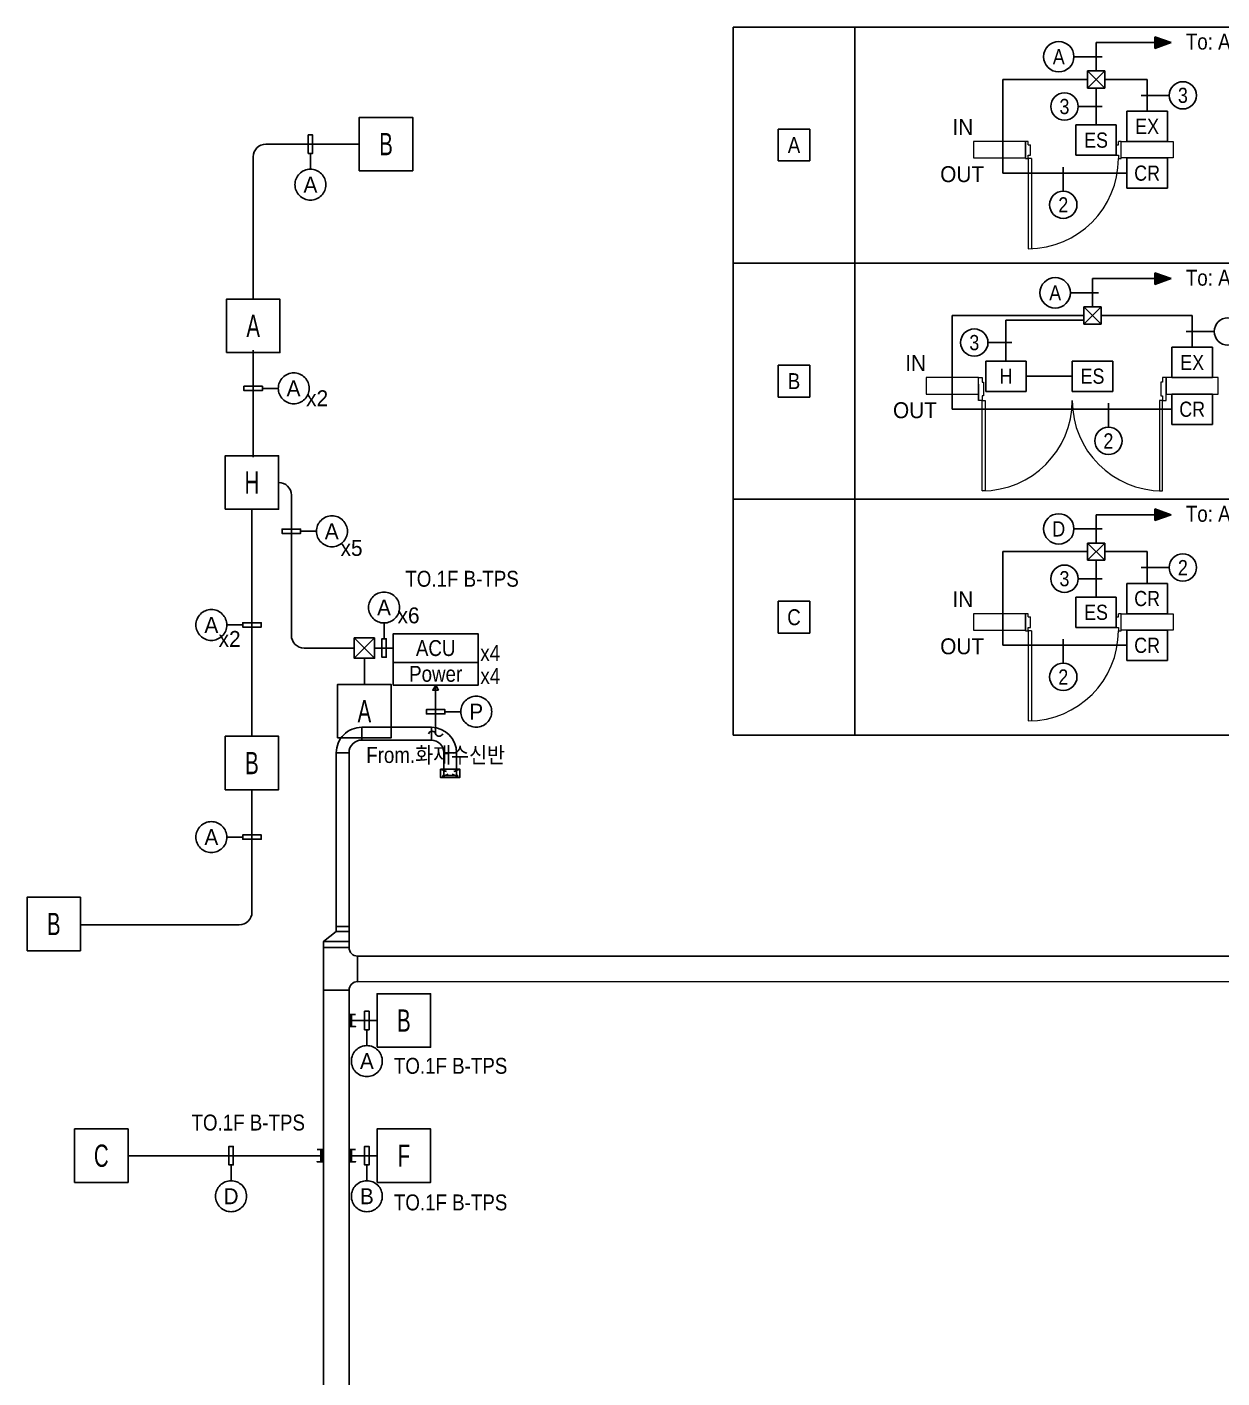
# Model space of a CAD drawing. Header units: millimetres. Extents: x 88230 to 502050, y -351975 to 882900.
# Drawn here: x 268020 to 296179, y -313789 to -281951 of the extents above; entities that cross this region are included whole.
import ezdxf
from ezdxf.enums import TextEntityAlignment as Align

# ---------------------------------------------------------------- set-up
doc = ezdxf.new("R2010")
doc.units = ezdxf.units.MM
doc.header["$LTSCALE"] = 150
doc.set_wipeout_variables(frame=1)
doc.linetypes.add('D1', pattern=[3, 1, -1, 1])
for name, color, linetype in [('------16 CCTV', 3, 'Continuous'), ('-----20 General Symbol', 3, 'Continuous'), ('-----27 Communication Cable Tray', 2, 'Continuous'), ('-----29 Indicator', 1, 'Continuous'), ('-----30 Text', 2, 'Continuous'), ('4', 4, 'Continuous'), ('6', 6, 'Continuous')]:
    doc.layers.add(name, color=color, linetype=linetype)
doc.layers.add('-----31 Base Plan', color=8, linetype='Continuous', lineweight=0)
doc.styles.add('ELEC', font='')
doc.styles.get('ELEC').set_extended_font_data('Dotum')

# ---------------------------------------------------------------- blocks, each defined once
blk = doc.blocks.new('A$396929284792')
at = {"layer": '4', "ltscale": 0.05}
h = blk.add_hatch(color=256, dxfattribs=at)
h.dxf.hatch_style = 1
h.paths.add_polyline_path([(9938, 16187), (10316, 16325), (9938, 16462)])
at = {"layer": '4'}
h = blk.add_hatch(color=256, dxfattribs=at)
h.dxf.hatch_style = 1
h.paths.add_polyline_path([(9938, 10624), (10316, 10761), (9938, 10899)])
h = blk.add_hatch(color=256, dxfattribs=at)
h.dxf.hatch_style = 1
h.paths.add_polyline_path([(9938, 5060), (10316, 5197), (9938, 5335)])
at = {"layer": '-----20 General Symbol'}
for p, q in [((8346, 15657), (8752, 15657)), ((8346, 15252), (8346, 15657)), ((8752, 15252), (8346, 15657)), ((8346, 15252), (8752, 15657)), ((8752, 15657), (8752, 15252)), ((8752, 15252), (8346, 15252)), ((8262, 10093), (8668, 10093)), ((8262, 9688), (8262, 10093)), ((8668, 9688), (8262, 10093)), ((8262, 9688), (8668, 10093)), ((8668, 10093), (8668, 9688)), ((8668, 9688), (8262, 9688)), ((8346, 4530), (8752, 4530)), ((8346, 4124), (8346, 4530)), ((8752, 4124), (8346, 4530)), ((8346, 4124), (8752, 4530)), ((8752, 4530), (8752, 4124)), ((8752, 4124), (8346, 4124))]:
    blk.add_line(p, q, dxfattribs=at)
at = {"layer": '-----20 General Symbol', "color": 1}
for p, q in [((9275, 14707), (10229, 14707)), ((9275, 13992), (9275, 14707)), ((10229, 14707), (10229, 13992)), ((8072, 14384), (9026, 14384)), ((8072, 13668), (8072, 14384)), ((9026, 14384), (9026, 13668)), ((1806, 14284), (1056, 14284)), ((1056, 14284), (1056, 13534)), ((1806, 13534), (1806, 14284)), ((10229, 13992), (9275, 13992)), ((1056, 13534), (1806, 13534)), ((9026, 13668), (8072, 13668)), ((9275, 13605), (10229, 13605)), ((9275, 12890), (9275, 13605)), ((10229, 13605), (10229, 12890)), ((10229, 12890), (9275, 12890)), ((10337, 9143), (11291, 9143)), ((10337, 8428), (10337, 9143)), ((11291, 9143), (11291, 8428)), ((1806, 8721), (1056, 8721)), ((1056, 8721), (1056, 7971)), ((1806, 7971), (1806, 8721)), ((5948, 8820), (6901, 8820)), ((5948, 8105), (5948, 8820)), ((6901, 8820), (6901, 8105)), ((7988, 8820), (8942, 8820)), ((7988, 8105), (7988, 8820)), ((8942, 8820), (8942, 8105)), ((11291, 8428), (10337, 8428)), ((1056, 7971), (1806, 7971)), ((6901, 8105), (5948, 8105)), ((8942, 8105), (7988, 8105)), ((10337, 8042), (11291, 8042)), ((10337, 7326), (10337, 8042)), ((11291, 8042), (11291, 7326)), ((11291, 7326), (10337, 7326)), ((9275, 3580), (10229, 3580)), ((9275, 2864), (9275, 3580)), ((10229, 3580), (10229, 2864)), ((8072, 3256), (9026, 3256)), ((8072, 2541), (8072, 3256)), ((9026, 3256), (9026, 2541)), ((1806, 3157), (1056, 3157)), ((1056, 3157), (1056, 2407)), ((1806, 2407), (1806, 3157)), ((10229, 2864), (9275, 2864)), ((1056, 2407), (1806, 2407)), ((9026, 2541), (8072, 2541)), ((9275, 2478), (10229, 2478)), ((9275, 1762), (9275, 2478)), ((10229, 2478), (10229, 1762)), ((10229, 1762), (9275, 1762))]:
    blk.add_line(p, q, dxfattribs=at)
at = {"layer": '-----29 Indicator', "color": 1}
for p, q in [((0, 16691), (2861, 16691)), ((0, 11128), (0, 16691)), ((2861, 16691), (2861, 11128)), ((13115, 16691), (2861, 16691)), ((2861, 16691), (2861, 11128)), ((2861, 11128), (0, 11128)), ((0, 11128), (2861, 11128)), ((0, 5564), (0, 11128)), ((2861, 11128), (13115, 11128)), ((2861, 11128), (2861, 5564)), ((13115, 11128), (2861, 11128)), ((2861, 11128), (2861, 5564)), ((2861, 5564), (0, 5564)), ((0, 5564), (2861, 5564)), ((0, 0), (0, 5564)), ((2861, 5564), (13115, 5564)), ((2861, 5564), (2861, 0)), ((13115, 5564), (2861, 5564)), ((2861, 5564), (2861, 0)), ((0, 0), (39345, 0))]:
    blk.add_line(p, q, dxfattribs=at)
at = {"layer": '-----29 Indicator', "color": 1, "linetype": 'Continuous'}
for p, q in [((8406, 15991), (8027, 15991)), ((8692, 15991), (8406, 15991)), ((9609, 15081), (9895, 15081)), ((9895, 15081), (10273, 15081)), ((8406, 14818), (8126, 14818)), ((8692, 14818), (8406, 14818)), ((7777, 13391), (7777, 13105)), ((7777, 13105), (7777, 12825)), ((8322, 10427), (7943, 10427)), ((8608, 10427), (8322, 10427)), ((6281, 9254), (6002, 9254)), ((6568, 9254), (6281, 9254)), ((10671, 9517), (10957, 9517)), ((10957, 9517), (11336, 9517)), ((8840, 7827), (8840, 7541)), ((8840, 7541), (8840, 7261)), ((8406, 4863), (8027, 4863)), ((8692, 4863), (8406, 4863)), ((9609, 3953), (9895, 3953)), ((9895, 3953), (10273, 3953)), ((8406, 3690), (8126, 3690)), ((8692, 3690), (8406, 3690)), ((7777, 2263), (7777, 1977)), ((7777, 1977), (7777, 1697))]:
    blk.add_line(p, q, dxfattribs=at)
for centre, radius in [((7670, 15991), 358), ((10595, 15081), 322), ((7804, 14818), 322), ((7777, 12503), 322), ((7586, 10427), 358), ((5680, 9254), 322), ((11657, 9517), 322), ((8840, 6939), 322), ((7670, 4863), 358), ((10595, 3953), 322), ((7804, 3690), 322), ((7777, 1375), 322)]:
    blk.add_circle(centre, radius, dxfattribs=at)
at = {"layer": '-----31 Base Plan'}
for p, q in [((6888, 13992), (5661, 13992)), ((5661, 13992), (5661, 13605)), ((6888, 13992), (6888, 13592)), ((6951, 13992), (6888, 13992)), ((6888, 13605), (6888, 13992)), ((6951, 13918), (6951, 13992)), ((6951, 13918), (7001, 13918)), ((7001, 13668), (7001, 13918)), ((9026, 13918), (9026, 13668)), ((9026, 13918), (9076, 13918)), ((9076, 13918), (9076, 13992)), ((9138, 13992), (9076, 13992)), ((9138, 13592), (9138, 13992)), ((9138, 13992), (10366, 13992)), ((9138, 13605), (9138, 13992)), ((10366, 13992), (10366, 13605)), ((5661, 13605), (6888, 13605)), ((6888, 13592), (6951, 13592)), ((6951, 13592), (6951, 13668)), ((6951, 13668), (7001, 13668)), ((7026, 13592), (6951, 13592)), ((6951, 13592), (6951, 11467)), ((7026, 13592), (7026, 11468)), ((9026, 13668), (9076, 13668)), ((9076, 13668), (9076, 13592)), ((9076, 13592), (9138, 13592)), ((10366, 13605), (9138, 13605)), ((5776, 8428), (4548, 8428)), ((4548, 8428), (4548, 8042)), ((5776, 7887), (5776, 8428)), ((5776, 8428), (5862, 8428)), ((5776, 8042), (5776, 8428)), ((5862, 8428), (5862, 8318)), ((5862, 8318), (5899, 8318)), ((5899, 8318), (5899, 7998)), ((10114, 8318), (10078, 8318)), ((10078, 8318), (10078, 7998)), ((10200, 8428), (10114, 8428)), ((10114, 8428), (10114, 8318)), ((10200, 7887), (10200, 8428)), ((11428, 8428), (10200, 8428)), ((10200, 8428), (10200, 8042)), ((11428, 8042), (11428, 8428)), ((4548, 8042), (5776, 8042)), ((5776, 8274), (5776, 7887)), ((5899, 7998), (5862, 7998)), ((5862, 7998), (5862, 7887)), ((10078, 7998), (10114, 7998)), ((10114, 7998), (10114, 7887)), ((10200, 8042), (11428, 8042)), ((5862, 7887), (5776, 7887)), ((5862, 7887), (5862, 7887)), ((5862, 5761), (5862, 7887)), ((5862, 7887), (5935, 7887)), ((5935, 7887), (5935, 5761)), ((10041, 7887), (10041, 5761)), ((10114, 7887), (10041, 7887)), ((10114, 7887), (10114, 7887)), ((10114, 7887), (10114, 7887)), ((10114, 7887), (10200, 7887)), ((10114, 5761), (10114, 7887)), ((5935, 5761), (5862, 5761)), ((10041, 5761), (10114, 5761)), ((6888, 2864), (5661, 2864)), ((5661, 2864), (5661, 2478)), ((6888, 2864), (6888, 2464)), ((6951, 2864), (6888, 2864)), ((6888, 2478), (6888, 2864)), ((6888, 2764), (6888, 2514)), ((6951, 2791), (6951, 2864)), ((6951, 2791), (7001, 2791)), ((7001, 2541), (7001, 2791)), ((9026, 2791), (9026, 2541)), ((9026, 2791), (9076, 2791)), ((9076, 2791), (9076, 2864)), ((9138, 2864), (9076, 2864)), ((9138, 2464), (9138, 2864)), ((9138, 2864), (10366, 2864)), ((9138, 2478), (9138, 2864)), ((9138, 2514), (9138, 2764)), ((9138, 2514), (9138, 2764)), ((10366, 2864), (10366, 2478)), ((5661, 2478), (6888, 2478)), ((6888, 2464), (6951, 2464)), ((6951, 2464), (6951, 2541)), ((6951, 2541), (7001, 2541)), ((7026, 2464), (6951, 2464)), ((6951, 2464), (6951, 339)), ((7026, 2464), (7026, 341)), ((9026, 2541), (9076, 2541)), ((9076, 2541), (9076, 2464)), ((9076, 2464), (9138, 2464)), ((10366, 2478), (9138, 2478))]:
    blk.add_line(p, q, dxfattribs=at)
at = {"layer": '-----31 Base Plan', "ltscale": 8}
for p, q in [((6888, 13892), (6888, 13642)), ((9138, 13642), (9138, 13892)), ((9138, 13642), (9138, 13892))]:
    blk.add_line(p, q, dxfattribs=at)
at = {"layer": '-----31 Base Plan'}
for centre, radius, start, end in [((6951, 13592), 2125, 270, 0), ((5862, 7887), 2126, 270.0001, 0), ((10114, 7887), 2126, 180, 269.9999), ((6951, 2464), 2125, 270, 0)]:
    blk.add_arc(centre, radius, start, end, dxfattribs=at)
at = {"layer": '4'}
for p, q in [((9938, 16325), (8549, 16325)), ((8549, 16325), (8549, 15657)), ((8346, 15454), (6355, 15454)), ((6355, 15454), (6355, 13248)), ((9752, 15454), (8752, 15454)), ((9752, 14707), (9752, 15454)), ((8549, 15252), (8549, 14384)), ((6355, 13248), (9275, 13248)), ((10316, 10761), (9938, 10899)), ((9938, 10899), (9938, 10624)), ((9938, 10761), (8465, 10761)), ((8465, 10761), (8465, 10093)), ((9938, 10624), (10316, 10761)), ((8262, 9891), (5162, 9891)), ((5162, 9891), (5162, 7684)), ((10814, 9891), (8668, 9891)), ((10814, 9143), (10814, 9891)), ((6425, 9781), (6425, 8820)), ((6425, 9781), (8262, 9781)), ((7988, 8462), (6901, 8462)), ((5162, 7684), (10337, 7684)), ((9938, 5197), (8549, 5197)), ((8549, 5197), (8549, 4530)), ((10316, 5197), (9938, 5335)), ((9938, 5335), (9938, 5060)), ((9938, 5060), (10316, 5197)), ((8346, 4327), (6355, 4327)), ((6355, 4327), (6355, 2120)), ((9752, 4327), (8752, 4327)), ((9752, 3580), (9752, 4327)), ((8549, 4124), (8549, 3256)), ((6355, 2120), (9275, 2120))]:
    blk.add_line(p, q, dxfattribs=at)
at = {"layer": '4', "ltscale": 0.05}
for p, q in [((10316, 16325), (9938, 16462)), ((9938, 16462), (9938, 16187)), ((9938, 16187), (10316, 16325))]:
    blk.add_line(p, q, dxfattribs=at)
at = {"layer": '-----20 General Symbol', "color": 3, "style": 'ELEC', "width": 0.9}
for s, height, p in [('EX', 357.7, (9752, 14350)), ('ES', 357.7, (8549, 14026)), ('CR', 357.7, (9752, 13248)), ('EX', 357.7, (10814, 8786)), ('H', 358, (6425, 8462)), ('ES', 357.7, (8465, 8462)), ('CR', 357.7, (10814, 7684)), ('CR', 357.7, (9752, 3222)), ('ES', 357.7, (8549, 2898)), ('CR', 357.7, (9752, 2120))]:
    blk.add_text(s, height=height, dxfattribs=at).set_placement(p, align=Align.MIDDLE_CENTER)
at = {"layer": '-----20 General Symbol', "style": 'ELEC', "width": 0.9}
for s, p in [('A', (1431, 13909)), ('B', (1431, 8346)), ('C', (1431, 2782))]:
    blk.add_text(s, height=375, dxfattribs=at).set_placement(p, align=Align.MIDDLE_CENTER)
at = {"layer": '-----30 Text', "style": 'ELEC', "width": 0.9}
for p in [(11511, 16347), (11511, 10783), (11511, 5220)]:
    blk.add_text('To: ACU', height=375, dxfattribs=at).set_placement(p, align=Align.MIDDLE_CENTER)
for s, p in [('A', (7670, 15991)), ('3', (7804, 14818)), ('3', (10595, 15081)), ('2', (7777, 12503)), ('A', (7586, 10427)), ('3', (5680, 9254)), ('2', (8840, 6939)), ('D', (7670, 4863)), ('3', (7804, 3690)), ('2', (10595, 3953)), ('2', (7777, 1375))]:
    blk.add_text(s, height=358, dxfattribs=at).set_placement(p, align=Align.MIDDLE)
at = {"layer": '-----30 Text', "style": 'ELEC'}
for s, p in [('IN', (5165, 14148)), ('OUT', (4876, 13036)), ('IN', (4053, 8584)), ('OUT', (3764, 7473)), ('IN', (5165, 3020)), ('OUT', (4876, 1909))]:
    blk.add_text(s, height=375, dxfattribs=at).set_placement(p)
blk = doc.blocks.new('O08')
blk.add_hatch(color=256).paths.add_polyline_path([(120, 51), (-120, 51), (-120, 0), (120, 0)])
blk.add_lwpolyline([(120, 127.5), (120, 0), (-120, 0), (-120, 127.5), (-120, 51), (120, 51)])
blk = doc.blocks.new('GOK_A')
at = {"layer": '-----20 General Symbol', "color": 1}
blk.add_lwpolyline([(272950, 44280), (274750, 44280), (274750, 46080), (272950, 46080)], close=True, dxfattribs=at)
at = {"layer": '-----20 General Symbol', "color": 3, "style": 'ELEC', "width": 0.7}
blk.add_text('A', height=750, dxfattribs=at).set_placement((273850, 45180), align=Align.MIDDLE_CENTER)
blk = doc.blocks.new('GOK_F')
at = {"layer": '-----20 General Symbol', "color": 1}
blk.add_lwpolyline([(275670, 41850), (277470, 41850), (277470, 43650), (275670, 43650)], close=True, dxfattribs=at)
at = {"layer": '-----20 General Symbol', "color": 3, "style": 'ELEC', "width": 0.7}
blk.add_text('F', height=750, dxfattribs=at).set_placement((276570, 42750), align=Align.MIDDLE_CENTER)
blk = doc.blocks.new('GOK_B')
at = {"layer": '-----20 General Symbol', "color": 1}
blk.add_lwpolyline([(272950, 41850), (274750, 41850), (274750, 43650), (272950, 43650)], close=True, dxfattribs=at)
at = {"layer": '-----20 General Symbol', "color": 3, "style": 'ELEC', "width": 0.7}
blk.add_text('B', height=750, dxfattribs=at).set_placement((273850, 42750), align=Align.MIDDLE_CENTER)
blk = doc.blocks.new('GOK_H')
at = {"layer": '-----20 General Symbol', "color": 1}
blk.add_lwpolyline([(139470, -259730), (140730, -259730), (140730, -258470), (139470, -258470)], close=True, dxfattribs=at)
at = {"layer": '-----20 General Symbol', "color": 3, "style": 'ELEC', "width": 0.7}
blk.add_text('H', height=525, dxfattribs=at).set_placement((140100, -259100), align=Align.MIDDLE_CENTER)
blk = doc.blocks.new('BOX')
at = {"layer": '-----20 General Symbol'}
for p, q in [((200, 200), (-200, -200)), ((-200, 200), (200, -200))]:
    blk.add_line(p, q, dxfattribs=at)
blk.add_lwpolyline([(-200, 200), (200, 200), (200, -200), (-200, -200)], close=True, dxfattribs=at)
blk = doc.blocks.new('GOK_C')
at = {"layer": '-----20 General Symbol', "color": 1}
blk.add_lwpolyline([(114698, -205929), (115958, -205929), (115958, -204669), (114698, -204669)], close=True, dxfattribs=at)
at = {"layer": '-----20 General Symbol', "color": 3, "style": 'ELEC', "width": 0.7}
blk.add_text('C', height=525, dxfattribs=at).set_placement((115328, -205299), align=Align.MIDDLE_CENTER)

msp = doc.modelspace()

# ---------------------------------------------------------------- linework, layer by layer
at = {"layer": '-----20 General Symbol', "color": 1}
for points in [[(276650, -296924), (278650, -296924), (278650, -296250), (276650, -296250)], [(276650, -297463), (278650, -297463), (278650, -296924), (276650, -296924)]]:
    msp.add_lwpolyline(points, close=True, dxfattribs=at)
at = {"layer": '-----27 Communication Cable Tray', "elevation": 0}
for points in [[(275608, -299055), (275608, -299055, -0.414214), (275908, -298755), (275908, -298755), (275908, -298455, 0.414214), (275308, -299055)], [(277549, -298755), (277549, -298755, -0.406098), (277841, -299055), (277841, -299055), (278141, -299055, 0.410217), (277549, -298455)], [(275608, -304647), (275008, -304647), (275008, -304647), (275008, -303647), (275608, -303647, 0.414214), (275808, -303847), (275808, -304447), (275808, -304447, 0.414214)]]:
    msp.add_lwpolyline(points, format="xyb", close=True, dxfattribs=at)
for points in [[(275908, -298455), (277549, -298455), (277549, -298755), (275908, -298755)], [(275608, -299055), (275608, -303147), (275308, -303147), (275308, -299055)], [(277841, -299588), (277841, -299055), (278141, -299055), (278141, -299588)], [(342092, -304448), (275808, -304449), (275808, -303849), (342092, -303848)], [(275608, -304647), (275608, -315216), (275008, -315216), (275008, -304647)]]:
    msp.add_lwpolyline(points, close=True, dxfattribs=at)
at = {"layer": '-----27 Communication Cable Tray', "color": 1, "elevation": 0}
msp.add_lwpolyline([(277766, -299438), (277766, -299638), (278216, -299638), (278216, -299438), (277766, -299438)], dxfattribs=at)
at = {"layer": '-----27 Communication Cable Tray', "color": 1, "linetype": 'D1', "elevation": 0}
for points in [[(277766, -299438), (278216, -299638)], [(278216, -299438), (277766, -299638)]]:
    msp.add_lwpolyline(points, dxfattribs=at)
at = {"layer": '-----27 Communication Cable Tray', "elevation": 0}
for points in [[(277816, -299588), (277816, -299638), (278166, -299638), (278166, -299588), (277816, -299588)], [(277891, -299488), (277841, -299488), (277841, -299588), (278141, -299588), (278141, -299488), (278091, -299488)], [(275608, -303647), (275608, -303147), (275308, -303147), (275308, -303267), (275608, -303267), (275608, -303500), (275008, -303500), (275308, -303267), (275608, -303267), (275608, -303647), (275008, -303647), (275008, -303500)]]:
    msp.add_lwpolyline(points, dxfattribs=at)
at = {"layer": '-----29 Indicator', "color": 1}
for points in [[(274699, -285301), (274699, -284928), (274647, -284928), (274647, -284492), (274750, -284492), (274750, -284928), (274673, -284928), (274699, -284928), (274699, -285301, 0.414214), (274334, -285666, 0.414214), (274699, -286030, 0.414214), (275063, -285666, 0.414214), (274699, -285301, 0.151042)], [(273941, -290466), (273568, -290466), (273568, -290518), (273132, -290518), (273132, -290415), (273568, -290415), (273568, -290492), (273568, -290466), (273941, -290466, 0.414214), (274306, -290831, 0.414214), (274670, -290466, 0.414214), (274306, -290102, 0.414214), (273941, -290466, 0.151042)], [(274841, -293835), (274468, -293835), (274468, -293886), (274032, -293886), (274032, -293783), (274468, -293783), (274468, -293860), (274468, -293835), (274841, -293835, 0.414214), (275206, -294200, 0.414214), (275570, -293835, 0.414214), (275206, -293470, 0.414214), (274841, -293835, 0.151042)], [(276433, -295996), (276433, -296369), (276382, -296369), (276382, -296805), (276484, -296805), (276484, -296369), (276407, -296369), (276433, -296369), (276433, -295996, -0.414214), (276068, -295631, -0.414214), (276433, -295267, -0.414214), (276798, -295631, -0.414214), (276433, -295996, -0.151042)], [(272729, -296042), (273102, -296042), (273102, -296094), (273538, -296094), (273538, -295991), (273102, -295991), (273102, -296068), (273102, -296042), (272729, -296042, -0.414214), (272364, -296407, -0.414214), (272000, -296042, -0.414214), (272364, -295678, -0.414214), (272729, -296042, -0.151042)], [(278240, -298086), (277867, -298086), (277867, -298137), (277431, -298137), (277431, -298035), (277867, -298035), (277867, -298112), (277867, -298086), (278240, -298086, 0.414214), (278605, -298451, 0.414214), (278970, -298086, 0.414214), (278605, -297721, 0.414214), (278240, -298086, 0.151042)], [(272729, -301042), (273102, -301042), (273102, -301094), (273538, -301094), (273538, -300991), (273102, -300991), (273102, -301068), (273102, -301042), (272729, -301042, -0.414214), (272364, -301407, -0.414214), (272000, -301042, -0.414214), (272364, -300678, -0.414214), (272729, -301042, -0.151042)], [(276028, -305956), (276028, -305583), (275976, -305583), (275976, -305147), (276079, -305147), (276079, -305583), (276002, -305583), (276028, -305583), (276028, -305956, 0.414214), (275663, -306321, 0.414214), (276028, -306685, 0.414214), (276393, -306321, 0.414214), (276028, -305956, 0.151042)], [(272828, -309141), (272828, -308768), (272776, -308768), (272776, -308332), (272879, -308332), (272879, -308768), (272802, -308768), (272828, -308768), (272828, -309141, 0.414214), (272463, -309506, 0.414214), (272828, -309870, 0.414214), (273193, -309506, 0.414214), (272828, -309141, 0.151042)], [(276028, -309141), (276028, -308768), (275976, -308768), (275976, -308332), (276079, -308332), (276079, -308768), (276002, -308768), (276028, -308768), (276028, -309141, 0.414214), (275663, -309506, 0.414214), (276028, -309870, 0.414214), (276393, -309506, 0.414214), (276028, -309141, 0.151042)]]:
    msp.add_lwpolyline(points, format="xyb", dxfattribs=at)
at = {"layer": '4'}
for p, q in [((275850, -284710), (273650, -284710)), ((273350, -288365), (273350, -285010)), ((273350, -289565), (273350, -292085)), ((274250, -296287), (274250, -292985)), ((273320, -293315), (273320, -298667)), ((275730, -296587), (274550, -296587)), ((276650, -296587), (276210, -296587)), ((275970, -297445), (275970, -296827)), ((273320, -299927), (273320, -302811)), ((269280, -303111), (273020, -303111)), ((276270, -305365), (275608, -305365)), ((270400, -308550), (275008, -308550)), ((276270, -308550), (275608, -308550))]:
    msp.add_line(p, q, dxfattribs=at)
for centre, start, end in [((273650, -285010), 90, 180), ((273950, -292985), 0, 90), ((274550, -296287), 180, 270), ((273020, -302811), 270, 0)]:
    msp.add_arc(centre, 300, start, end, dxfattribs=at)
at = {"layer": '6'}
msp.add_line((277649, -297463), (277649, -298606), dxfattribs=at)
msp.add_lwpolyline([(277719, -297583), (277650, -297463), (277581, -297583)], close=True, dxfattribs=at)
for centre, start, end in [((277566, -298635), 18.9998, 161.0002), ((277732, -298577), 198.9998, 341.0002)]:
    msp.add_arc(centre, 88, start, end, dxfattribs=at)

# ---------------------------------------------------------------- block references
at = {"layer": '------16 CCTV', "lineweight": 0, "extrusion": (0, 0, -1), "xscale": 1.2, "yscale": 1.2, "zscale": -1.2}
msp.add_blockref('BOX', (-275970, -296587), dxfattribs=at)
at = {"layer": '-----20 General Symbol', "xscale": 0.6999999999970896, "yscale": 0.6999999999970896, "zscale": 0.6999999999970896}
for name, p in [('GOK_B', (84785, -314635)), ('GOK_A', (81655, -320621)), ('GOK_A', (84275, -329701)), ('GOK_B', (81625, -329222)), ('GOK_B', (76955, -333015)), ('GOK_B', (85205, -335290)), ('GOK_F', (83301, -338475))]:
    msp.add_blockref(name, p, dxfattribs=at)
at = {"layer": '-----20 General Symbol'}
for name, p in [('GOK_H', (133220, -33585)), ('GOK_C', (154442, -103251))]:
    msp.add_blockref(name, p, dxfattribs=at)
at = {"layer": '4', "yscale": 1.199999999953434, "zscale": 1.199999999953434}
for p, xscale, rotation in [((275608, -305365), -1.199999999953434, 270), ((275008, -308550), 1.199999999953434, 90), ((275608, -308550), -1.199999999953434, 270)]:
    msp.add_blockref('O08', p, dxfattribs=dict(at, xscale=xscale, rotation=rotation))

# ---------------------------------------------------------------- texts
at = {"layer": '-----20 General Symbol', "color": 3, "style": 'ELEC', "width": 0.9}
for s, p in [('ACU', (277650, -296587, 0)), ('x4', (278935, -296703, 0)), ('Power', (277650, -297194, 0)), ('x4', (278937, -297243, 0))]:
    msp.add_text(s, height=375, dxfattribs=at).set_placement(p, align=Align.MIDDLE_CENTER)
msp.add_text('From.화재수신반', height=375, dxfattribs=at).set_placement((277649, -299103), align=Align.MIDDLE)
at = {"layer": '-----30 Text', "style": 'ELEC'}
for s, p in [('A', (274699, -285666)), ('A', (274301, -290466)), ('A', (275201, -293835)), ('A', (276433, -295631)), ('A', (272364, -296042)), ('P', (278605, -298086)), ('A', (272364, -301042)), ('A', (276028, -306321)), ('D', (272828, -309506)), ('B', (276028, -309506))]:
    msp.add_text(s, height=375, dxfattribs=at).set_placement(p, align=Align.MIDDLE)
for s, p in [('x2', (274598, -290887)), ('x5', (275409, -294416)), ('x6', (276752, -296004)), ('x2', (272535, -296559))]:
    msp.add_text(s, height=375, dxfattribs=at).set_placement(p)
at = {"style": 'ELEC', "width": 0.9}
for p in [(278272, -294954), (278002, -306432), (273233, -307769), (278002, -309651)]:
    msp.add_text('TO.1F B-TPS', height=375, dxfattribs=at).set_placement(p, align=Align.MIDDLE)

# ---------------------------------------------------------------- wipeouts: each hides what was drawn before it
at = {"color": 1}
msp.add_wipeout([(284663, -281951), (323950, -281951), (324008, -298642), (284663, -298642)], dxfattribs=at).dxf.layer = '-----30 Text'

# ---------------------------------------------------------------- next in the draw order: block references
at = {"layer": '-----30 Text'}
msp.add_blockref('A$396929284792', (284663, -298642), dxfattribs=at)

doc.saveas('drawing.dxf')
